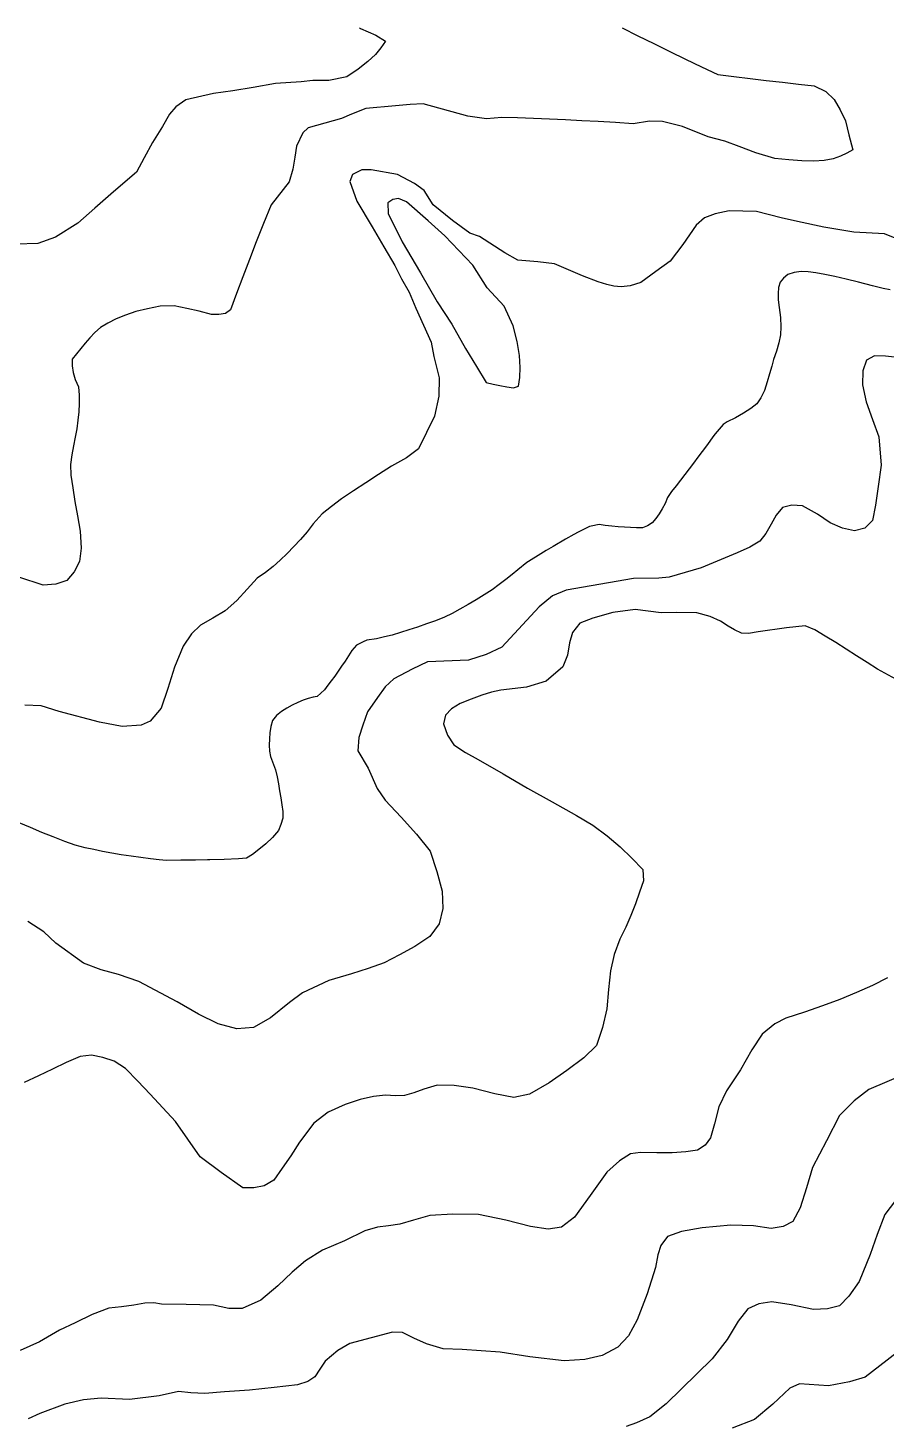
# Model space of a CAD drawing. Extents: x -717077 to -715000, y -984628 to -984000.
# Drawn here: x -715613.9 to -715315.9, y -984486.2 to -984000 of the extents above; entities that cross this region are included whole.
import ezdxf

# ---------------------------------------------------------------- set-up
doc = ezdxf.new("R2010")
doc.units = 0
doc.layers.add('contour_lines', color=1, linetype='CONTINUOUS')

msp = doc.modelspace()

# ---------------------------------------------------------------- linework, layer by layer
at = {"layer": 'contour_lines', "color": 1}
for p, q in [((-715498.801, -984000, 276), (-715498.455, -984000.161, 276)), ((-715498.455, -984000.161, 276), (-715493.025, -984002.546, 276)), ((-715493.025, -984002.546, 276), (-715489.702, -984004.541, 276)), ((-715407.551, -984000, 277), (-715402.052, -984002.727, 277)), ((-715402.052, -984002.727, 277), (-715396.539, -984005.437, 277)), ((-715491.312, -984006.838, 276), (-715493.181, -984009.178, 276)), ((-715489.702, -984004.541, 276), (-715491.312, -984006.838, 276)), ((-715396.539, -984005.437, 277), (-715391.012, -984008.128, 277)), ((-715495.852, -984011.654, 276), (-715499.264, -984014.265, 276)), ((-715493.181, -984009.178, 276), (-715495.852, -984011.654, 276)), ((-715391.012, -984008.128, 277), (-715385.47, -984010.801, 277)), ((-715385.47, -984010.801, 277), (-715379.915, -984013.456, 277)), ((-715503.104, -984016.956, 276), (-715509.378, -984018.205, 276)), ((-715499.264, -984014.265, 276), (-715503.104, -984016.956, 276)), ((-715379.915, -984013.456, 277), (-715374.345, -984016.092, 277)), ((-715374.345, -984016.092, 277), (-715368.685, -984016.807, 277)), ((-715368.685, -984016.807, 277), (-715363.056, -984017.505, 277)), ((-715542.765, -984021.793, 276), (-715549.42, -984022.75, 276)), ((-715535.699, -984020.681, 276), (-715542.765, -984021.793, 276)), ((-715527.93, -984019.307, 276), (-715535.699, -984020.681, 276)), ((-715519.027, -984018.689, 276), (-715527.93, -984019.307, 276)), ((-715514.904, -984018.236, 276), (-715519.027, -984018.689, 276)), ((-715509.378, -984018.205, 276), (-715514.904, -984018.236, 276)), ((-715363.056, -984017.505, 277), (-715357.458, -984018.186, 277)), ((-715357.458, -984018.186, 277), (-715351.885, -984018.849, 277)), ((-715351.885, -984018.849, 277), (-715346.336, -984019.494, 277)), ((-715346.336, -984019.494, 277), (-715340.808, -984020.122, 277)), ((-715340.808, -984020.122, 277), (-715336.793, -984022.076, 277)), ((-715336.793, -984022.076, 277), (-715333.869, -984024.882, 277)), ((-715559.054, -984024.988, 276), (-715562.543, -984027.347, 276)), ((-715549.42, -984022.75, 276), (-715559.054, -984024.988, 276)), ((-715486.205, -984027.005, 277), (-715496.597, -984028.002, 277)), ((-715481.147, -984026.597, 277), (-715486.205, -984027.005, 277)), ((-715476.65, -984026.307, 277), (-715481.147, -984026.597, 277)), ((-715461.142, -984030.6, 277), (-715476.65, -984026.307, 277)), ((-715333.869, -984024.882, 277), (-715331.767, -984028.457, 277)), ((-715564.708, -984029.96, 276), (-715567.229, -984034.221, 276)), ((-715562.543, -984027.347, 276), (-715564.708, -984029.96, 276)), ((-715505.054, -984031.397, 277), (-715516.621, -984034.67, 277)), ((-715501.576, -984029.94, 277), (-715505.054, -984031.397, 277)), ((-715496.597, -984028.002, 277), (-715501.576, -984029.94, 277)), ((-715454.659, -984031.548, 277), (-715461.142, -984030.6, 277)), ((-715449.294, -984031.038, 277), (-715454.659, -984031.548, 277)), ((-715443.841, -984031.233, 277), (-715449.294, -984031.038, 277)), ((-715438.342, -984031.446, 277), (-715443.841, -984031.233, 277)), ((-715432.795, -984031.676, 277), (-715438.342, -984031.446, 277)), ((-715427.199, -984031.923, 277), (-715432.795, -984031.676, 277)), ((-715421.553, -984032.189, 277), (-715427.199, -984031.923, 277)), ((-715331.767, -984028.457, 277), (-715329.916, -984032.282, 277)), ((-715567.229, -984034.221, 276), (-715570.685, -984039.814, 276)), ((-715518.387, -984036.368, 277), (-715520.668, -984041.029, 277)), ((-715516.621, -984034.67, 277), (-715518.387, -984036.368, 277)), ((-715415.857, -984032.473, 277), (-715421.553, -984032.189, 277)), ((-715409.851, -984032.864, 277), (-715415.857, -984032.473, 277)), ((-715403.74, -984033.289, 277), (-715409.851, -984032.864, 277)), ((-715397.98, -984032.392, 277), (-715403.74, -984033.289, 277)), ((-715393.52, -984032.43, 277), (-715397.98, -984032.392, 277)), ((-715386.579, -984034.222, 277), (-715393.52, -984032.43, 277)), ((-715377.674, -984037.815, 277), (-715386.579, -984034.222, 277)), ((-715329.916, -984032.282, 277), (-715328.762, -984037.127, 277)), ((-715570.685, -984039.814, 276), (-715573.578, -984045.032, 276)), ((-715520.668, -984041.029, 277), (-715521.199, -984044.871, 277)), ((-715371.837, -984039.318, 277), (-715377.674, -984037.815, 277)), ((-715366.903, -984041.192, 277), (-715371.837, -984039.318, 277)), ((-715361.065, -984043.329, 277), (-715366.903, -984041.192, 277)), ((-715328.762, -984037.127, 277), (-715327.377, -984042.268, 277)), ((-715573.578, -984045.032, 276), (-715576.162, -984050.063, 276)), ((-715521.199, -984044.871, 277), (-715521.877, -984048.985, 277)), ((-715354.446, -984045.357, 277), (-715361.065, -984043.329, 277)), ((-715349.635, -984045.836, 277), (-715354.446, -984045.357, 277)), ((-715345.071, -984046.168, 277), (-715349.635, -984045.836, 277)), ((-715340.978, -984046.221, 277), (-715345.071, -984046.168, 277)), ((-715337.329, -984046.01, 277), (-715340.978, -984046.221, 277)), ((-715334.264, -984045.445, 277), (-715337.329, -984046.01, 277)), ((-715331.721, -984044.55, 277), (-715334.264, -984045.445, 277)), ((-715329.477, -984043.457, 277), (-715331.721, -984044.55, 277)), ((-715327.377, -984042.268, 277), (-715329.477, -984043.457, 277)), ((-715576.162, -984050.063, 276), (-715580.158, -984053.475, 276)), ((-715521.877, -984048.985, 277), (-715523.201, -984053.388, 277)), ((-715501.198, -984050.862, 278), (-715502.089, -984053.303, 278)), ((-715497.927, -984049.264, 278), (-715501.198, -984050.862, 278)), ((-715494.684, -984049.281, 278), (-715497.927, -984049.264, 278)), ((-715485.557, -984050.833, 278), (-715494.684, -984049.281, 278)), ((-715479.647, -984053.958, 278), (-715485.557, -984050.833, 278)), ((-715580.158, -984053.475, 276), (-715585.127, -984057.733, 276)), ((-715523.201, -984053.388, 277), (-715529.457, -984061.37, 277)), ((-715502.089, -984053.303, 278), (-715499.692, -984060.087, 278)), ((-715476.321, -984056.476, 278), (-715479.647, -984053.958, 278)), ((-715585.127, -984057.733, 276), (-715590.679, -984062.568, 276)), ((-715499.692, -984060.087, 278), (-715494.392, -984069.068, 278)), ((-715487.204, -984059.526, 279), (-715488.871, -984060.767, 279)), ((-715488.871, -984060.767, 279), (-715488.842, -984064.406, 279)), ((-715485.247, -984059.249, 279), (-715487.204, -984059.526, 279)), ((-715482.398, -984060.349, 279), (-715485.247, -984059.249, 279)), ((-715474.884, -984066.985, 279), (-715482.398, -984060.349, 279)), ((-715473.133, -984061.372, 278), (-715476.321, -984056.476, 278)), ((-715590.679, -984062.568, 276), (-715596.564, -984067.804, 276)), ((-715529.457, -984061.37, 277), (-715532.081, -984067.883, 277)), ((-715488.842, -984064.406, 279), (-715483.919, -984074.2, 279)), ((-715466.465, -984066.83, 278), (-715473.133, -984061.372, 278)), ((-715378.886, -984065.933, 278), (-715381.817, -984068.485, 278)), ((-715375.214, -984064.476, 278), (-715378.886, -984065.933, 278)), ((-715370.364, -984063.496, 278), (-715375.214, -984064.476, 278)), ((-715360.861, -984063.746, 278), (-715370.364, -984063.496, 278)), ((-715352.33, -984065.917, 278), (-715360.861, -984063.746, 278)), ((-715346.684, -984067.166, 278), (-715352.33, -984065.917, 278)), ((-715596.564, -984067.804, 276), (-715604.313, -984072.687, 276)), ((-715532.081, -984067.883, 277), (-715534.592, -984074.217, 277)), ((-715494.392, -984069.068, 278), (-715490.249, -984075.968, 278)), ((-715469.129, -984072.21, 279), (-715474.884, -984066.985, 279)), ((-715460.454, -984071.253, 278), (-715466.465, -984066.83, 278)), ((-715381.817, -984068.485, 278), (-715386.487, -984075.156, 278)), ((-715337.446, -984069.16, 278), (-715346.684, -984067.166, 278)), ((-715327.04, -984070.917, 278), (-715337.446, -984069.16, 278)), ((-715610.517, -984074.892, 276), (-715617.975, -984075.083, 276)), ((-715604.313, -984072.687, 276), (-715610.517, -984074.892, 276)), ((-715534.592, -984074.217, 277), (-715536.99, -984080.378, 277)), ((-715483.919, -984074.2, 279), (-715477.595, -984084.979, 279)), ((-715459.418, -984082.375, 279), (-715469.129, -984072.21, 279)), ((-715457.034, -984072.348, 278), (-715460.454, -984071.253, 278)), ((-715448.316, -984078.022, 278), (-715457.034, -984072.348, 278)), ((-715386.487, -984075.156, 278), (-715390.862, -984080.997, 278)), ((-715316.378, -984071.52, 278), (-715327.04, -984070.917, 278)), ((-715310.982, -984073.72, 278), (-715316.378, -984071.52, 278)), ((-715536.99, -984080.378, 277), (-715539.28, -984086.372, 277)), ((-715490.249, -984075.968, 278), (-715486.477, -984082.431, 278)), ((-715443.724, -984080.599, 278), (-715448.316, -984078.022, 278)), ((-715436.791, -984081.216, 278), (-715443.724, -984080.599, 278)), ((-715486.477, -984082.431, 278), (-715484.17, -984087.06, 278)), ((-715477.595, -984084.979, 279), (-715471.799, -984095.062, 279)), ((-715454.444, -984090.2, 279), (-715459.418, -984082.375, 279)), ((-715431.045, -984081.937, 278), (-715436.791, -984081.216, 278)), ((-715421.293, -984086.021, 278), (-715431.045, -984081.937, 278)), ((-715395.837, -984084.538, 278), (-715400.994, -984088.349, 278)), ((-715390.862, -984080.997, 278), (-715395.837, -984084.538, 278)), ((-715347.784, -984084.872, 279), (-715349.949, -984085.656, 279)), ((-715345.297, -984084.534, 279), (-715347.784, -984084.872, 279)), ((-715342.884, -984084.685, 279), (-715345.297, -984084.534, 279)), ((-715340.267, -984084.998, 279), (-715342.884, -984084.685, 279)), ((-715337.164, -984085.571, 279), (-715340.267, -984084.998, 279)), ((-715539.28, -984086.372, 277), (-715541.465, -984092.202, 277)), ((-715484.17, -984087.06, 278), (-715481.528, -984091.699, 278)), ((-715448.459, -984096.61, 279), (-715454.444, -984090.2, 279)), ((-715415.847, -984088.122, 278), (-715421.293, -984086.021, 278)), ((-715412.859, -984089.056, 278), (-715415.847, -984088.122, 278)), ((-715410.37, -984089.664, 278), (-715412.859, -984089.056, 278)), ((-715407.903, -984089.835, 278), (-715410.37, -984089.664, 278)), ((-715404.756, -984089.485, 278), (-715407.903, -984089.835, 278)), ((-715400.994, -984088.349, 278), (-715404.756, -984089.485, 278)), ((-715353.25, -984090.101, 279), (-715353.38, -984092.183, 279)), ((-715352.693, -984088.241, 279), (-715353.25, -984090.101, 279)), ((-715351.488, -984086.859, 279), (-715352.693, -984088.241, 279)), ((-715349.949, -984085.656, 279), (-715351.488, -984086.859, 279)), ((-715333.681, -984086.303, 279), (-715337.164, -984085.571, 279)), ((-715329.775, -984087.199, 279), (-715333.681, -984086.303, 279)), ((-715325.454, -984088.25, 279), (-715329.775, -984087.199, 279)), ((-715320.611, -984089.484, 279), (-715325.454, -984088.25, 279)), ((-715316.917, -984090.425, 279), (-715320.611, -984089.484, 279)), ((-715541.465, -984092.202, 277), (-715543.546, -984097.874, 277)), ((-715481.528, -984091.699, 278), (-715479.194, -984097.348, 278)), ((-715471.799, -984095.062, 279), (-715466.708, -984102.82, 279)), ((-715353.38, -984092.183, 279), (-715353.324, -984094.412, 279)), ((-715353.324, -984094.412, 279), (-715352.957, -984097.115, 279)), ((-715314.48, -984090.932, 279), (-715316.917, -984090.425, 279)), ((-715580.056, -984099.667, 277), (-715583.315, -984100.983, 277)), ((-715576.434, -984098.485, 277), (-715580.056, -984099.667, 277)), ((-715572.371, -984097.494, 277), (-715576.434, -984098.485, 277)), ((-715568.021, -984096.637, 277), (-715572.371, -984097.494, 277)), ((-715563.122, -984096.503, 277), (-715568.021, -984096.637, 277)), ((-715558.745, -984097.374, 277), (-715563.122, -984096.503, 277)), ((-715554.417, -984098.346, 277), (-715558.745, -984097.374, 277)), ((-715550.173, -984099.498, 277), (-715554.417, -984098.346, 277)), ((-715547.576, -984099.531, 277), (-715550.173, -984099.498, 277)), ((-715545.286, -984099.099, 277), (-715547.576, -984099.531, 277)), ((-715543.546, -984097.874, 277), (-715545.286, -984099.099, 277)), ((-715479.194, -984097.348, 278), (-715473.871, -984109.138, 278)), ((-715445.37, -984103.387, 279), (-715448.459, -984096.61, 279)), ((-715352.957, -984097.115, 279), (-715352.584, -984100.573, 279)), ((-715588.687, -984104.015, 277), (-715590.624, -984105.762, 277)), ((-715586.167, -984102.443, 277), (-715588.687, -984104.015, 277)), ((-715583.315, -984100.983, 277), (-715586.167, -984102.443, 277)), ((-715466.708, -984102.82, 279), (-715461.944, -984111.32, 279)), ((-715443.958, -984108.83, 279), (-715445.37, -984103.387, 279)), ((-715352.584, -984100.573, 279), (-715352.39, -984103.755, 279)), ((-715352.39, -984103.755, 279), (-715352.562, -984106.565, 279)), ((-715594.021, -984109.389, 277), (-715595.554, -984111.249, 277)), ((-715592.445, -984107.541, 277), (-715594.021, -984109.389, 277)), ((-715590.624, -984105.762, 277), (-715592.445, -984107.541, 277)), ((-715473.871, -984109.138, 278), (-715472.991, -984114.063, 278)), ((-715443.155, -984113.777, 279), (-715443.958, -984108.83, 279)), ((-715353.131, -984109.325, 279), (-715353.971, -984112.188, 279)), ((-715352.562, -984106.565, 279), (-715353.131, -984109.325, 279)), ((-715597.045, -984113.121, 277), (-715598.493, -984115.005, 277)), ((-715595.554, -984111.249, 277), (-715597.045, -984113.121, 277)), ((-715472.991, -984114.063, 278), (-715471.104, -984121.501, 278)), ((-715461.944, -984111.32, 279), (-715458.147, -984117.57, 279)), ((-715442.899, -984117.926, 279), (-715443.155, -984113.777, 279)), ((-715353.971, -984112.188, 279), (-715354.989, -984115.148, 279)), ((-715319.898, -984113.845, 280), (-715322.636, -984115.378, 280)), ((-715316.024, -984113.933, 280), (-715319.898, -984113.845, 280)), ((-715311.904, -984114.47, 280), (-715316.024, -984113.933, 280)), ((-715598.493, -984115.005, 277), (-715598.516, -984117.267, 277)), ((-715598.516, -984117.267, 277), (-715598.173, -984119.628, 277)), ((-715458.147, -984117.57, 279), (-715454.769, -984123.072, 279)), ((-715443.091, -984121.339, 279), (-715442.899, -984117.926, 279)), ((-715355.58, -984117.483, 279), (-715356.309, -984120.086, 279)), ((-715354.989, -984115.148, 279), (-715355.58, -984117.483, 279)), ((-715323.895, -984119.057, 280), (-715324.055, -984123.915, 280)), ((-715322.636, -984115.378, 280), (-715323.895, -984119.057, 280)), ((-715598.173, -984119.628, 277), (-715597.457, -984122.092, 277)), ((-715597.457, -984122.092, 277), (-715596.377, -984124.657, 277)), ((-715471.104, -984121.501, 278), (-715471.253, -984127.828, 278)), ((-715454.769, -984123.072, 279), (-715452.353, -984123.636, 279)), ((-715452.353, -984123.636, 279), (-715449.97, -984124.14, 279)), ((-715449.97, -984124.14, 279), (-715447.618, -984124.585, 279)), ((-715445.298, -984124.971, 279), (-715443.533, -984124.331, 279)), ((-715443.533, -984124.331, 279), (-715443.091, -984121.339, 279)), ((-715357.16, -984122.888, 279), (-715358.115, -984125.825, 279)), ((-715356.309, -984120.086, 279), (-715357.16, -984122.888, 279)), ((-715324.055, -984123.915, 280), (-715322.82, -984129.832, 280)), ((-715596.377, -984124.657, 277), (-715596.149, -984127.541, 277)), ((-715596.149, -984127.541, 277), (-715596.073, -984130.43, 277)), ((-715471.253, -984127.828, 278), (-715472.702, -984134.771, 278)), ((-715447.618, -984124.585, 279), (-715445.298, -984124.971, 279)), ((-715359.334, -984128.388, 279), (-715360.759, -984130.498, 279)), ((-715358.115, -984125.825, 279), (-715359.334, -984128.388, 279)), ((-715596.25, -984133.326, 277), (-715596.531, -984136.225, 277)), ((-715596.073, -984130.43, 277), (-715596.25, -984133.326, 277)), ((-715365.406, -984133.765, 279), (-715368.137, -984135.344, 279)), ((-715362.828, -984132.153, 279), (-715365.406, -984133.765, 279)), ((-715360.759, -984130.498, 279), (-715362.828, -984132.153, 279)), ((-715322.82, -984129.832, 280), (-715320.613, -984135.958, 280)), ((-715596.531, -984136.225, 277), (-715596.963, -984139.141, 277)), ((-715472.702, -984134.771, 278), (-715478.259, -984146.091, 278)), ((-715372.434, -984137.741, 279), (-715375.275, -984140.961, 279)), ((-715371.014, -984136.775, 279), (-715372.434, -984137.741, 279)), ((-715368.137, -984135.344, 279), (-715371.014, -984136.775, 279)), ((-715320.613, -984135.958, 280), (-715318.336, -984141.997, 280)), ((-715597.477, -984142.093, 277), (-715598.065, -984145.109, 277)), ((-715596.963, -984139.141, 277), (-715597.477, -984142.093, 277)), ((-715375.688, -984141.53, 279), (-715378.255, -984145.071, 279)), ((-715375.275, -984140.961, 279), (-715375.688, -984141.53, 279)), ((-715318.336, -984141.997, 280), (-715317.518, -984151.867, 280)), ((-715598.705, -984148.22, 277), (-715599.15, -984151.589, 277)), ((-715598.065, -984145.109, 277), (-715598.705, -984148.22, 277)), ((-715478.259, -984146.091, 278), (-715482.432, -984149.235, 278)), ((-715379.745, -984147.074, 279), (-715381.242, -984149.072, 279)), ((-715378.255, -984145.071, 279), (-715379.745, -984147.074, 279)), ((-715599.15, -984151.589, 277), (-715599.003, -984155.234, 277)), ((-715487.69, -984152.2, 278), (-715492.164, -984155.058, 278)), ((-715482.432, -984149.235, 278), (-715487.69, -984152.2, 278)), ((-715384.253, -984153.049, 279), (-715385.767, -984155.027, 279)), ((-715382.745, -984151.064, 279), (-715384.253, -984153.049, 279)), ((-715381.242, -984149.072, 279), (-715382.745, -984151.064, 279)), ((-715317.518, -984151.867, 280), (-715318.572, -984159.258, 280)), ((-715599.003, -984155.234, 277), (-715598.336, -984159.653, 277)), ((-715496.544, -984157.904, 278), (-715500.815, -984160.732, 278)), ((-715492.164, -984155.058, 278), (-715496.544, -984157.904, 278)), ((-715387.286, -984156.998, 279), (-715388.809, -984158.961, 279)), ((-715385.767, -984155.027, 279), (-715387.286, -984156.998, 279)), ((-715598.336, -984159.653, 277), (-715597.566, -984164.372, 277)), ((-715500.815, -984160.732, 278), (-715504.963, -984163.533, 278)), ((-715391.808, -984163.043, 279), (-715392.6, -984165.087, 279)), ((-715390.337, -984160.916, 279), (-715391.808, -984163.043, 279)), ((-715388.809, -984158.961, 279), (-715390.337, -984160.916, 279)), ((-715318.572, -984159.258, 280), (-715319.594, -984165.755, 280)), ((-715597.566, -984164.372, 277), (-715596.694, -984169.399, 277)), ((-715508.517, -984166.161, 278), (-715511.673, -984168.688, 278)), ((-715504.963, -984163.533, 278), (-715508.517, -984166.161, 278)), ((-715393.578, -984166.937, 279), (-715394.636, -984168.698, 279)), ((-715392.6, -984165.087, 279), (-715393.578, -984166.937, 279)), ((-715351.878, -984166.499, 280), (-715353.991, -984169.197, 280)), ((-715348.651, -984165.758, 280), (-715351.878, -984166.499, 280)), ((-715344.868, -984165.925, 280), (-715348.651, -984165.758, 280)), ((-715339.699, -984168.825, 280), (-715344.868, -984165.925, 280)), ((-715319.594, -984165.755, 280), (-715320.624, -984171.064, 280)), ((-715596.694, -984169.399, 277), (-715595.72, -984174.742, 277)), ((-715514.809, -984172.163, 278), (-715516.968, -984174.973, 278)), ((-715511.673, -984168.688, 278), (-715514.809, -984172.163, 278)), ((-715415.544, -984172.372, 279), (-715418.294, -984173.014, 279)), ((-715413.41, -984172.781, 279), (-715415.544, -984172.372, 279)), ((-715411.137, -984173.022, 279), (-715413.41, -984172.781, 279)), ((-715398.671, -984172.878, 279), (-715400.458, -984173.541, 279)), ((-715397.048, -984171.879, 279), (-715398.671, -984172.878, 279)), ((-715395.787, -984170.353, 279), (-715397.048, -984171.879, 279)), ((-715394.636, -984168.698, 279), (-715395.787, -984170.353, 279)), ((-715355.763, -984172.354, 280), (-715357.575, -984175.486, 280)), ((-715353.991, -984169.197, 280), (-715355.763, -984172.354, 280)), ((-715335.23, -984171.877, 280), (-715339.699, -984168.825, 280)), ((-715330.966, -984173.649, 280), (-715335.23, -984171.877, 280)), ((-715320.624, -984171.064, 280), (-715323.266, -984173.659, 280)), ((-715595.72, -984174.742, 277), (-715595.394, -984180.612, 277)), ((-715519.208, -984177.581, 278), (-715521.511, -984180.06, 278)), ((-715516.968, -984174.973, 278), (-715519.208, -984177.581, 278)), ((-715427.17, -984177.56, 279), (-715431.498, -984180.059, 279)), ((-715424.27, -984175.899, 279), (-715427.17, -984177.56, 279)), ((-715422.818, -984175.106, 279), (-715424.27, -984175.899, 279)), ((-715418.842, -984173.142, 279), (-715422.818, -984175.106, 279)), ((-715418.294, -984173.014, 279), (-715418.842, -984173.142, 279)), ((-715408.911, -984173.22, 279), (-715411.137, -984173.022, 279)), ((-715406.731, -984173.372, 279), (-715408.911, -984173.22, 279)), ((-715404.596, -984173.477, 279), (-715406.731, -984173.372, 279)), ((-715402.505, -984173.534, 279), (-715404.596, -984173.477, 279)), ((-715400.458, -984173.541, 279), (-715402.505, -984173.534, 279)), ((-715357.575, -984175.486, 280), (-715359.759, -984178.214, 280)), ((-715326.812, -984174.608, 280), (-715330.966, -984173.649, 280)), ((-715323.266, -984173.659, 280), (-715326.812, -984174.608, 280)), ((-715595.394, -984180.612, 277), (-715595.956, -984185.246, 277)), ((-715523.873, -984182.446, 278), (-715526.296, -984184.75, 278)), ((-715521.511, -984180.06, 278), (-715523.873, -984182.446, 278)), ((-715435.786, -984182.624, 279), (-715440.026, -984185.269, 279)), ((-715433.882, -984181.436, 279), (-715435.786, -984182.624, 279)), ((-715431.498, -984180.059, 279), (-715433.882, -984181.436, 279)), ((-715367.538, -984182.262, 280), (-715380.064, -984187.505, 280)), ((-715363.209, -984180.333, 280), (-715367.538, -984182.262, 280)), ((-715359.759, -984178.214, 280), (-715363.209, -984180.333, 280)), ((-715595.956, -984185.246, 277), (-715597.882, -984188.851, 277)), ((-715528.792, -984186.97, 278), (-715531.42, -984189.068, 278)), ((-715526.296, -984184.75, 278), (-715528.792, -984186.97, 278)), ((-715440.592, -984185.622, 279), (-715443.733, -984188.204, 279)), ((-715440.026, -984185.269, 279), (-715440.592, -984185.622, 279)), ((-715380.064, -984187.505, 280), (-715391.256, -984190.75, 280)), ((-715608.611, -984193.509, 277), (-715617.075, -984190.689, 277)), ((-715600.443, -984191.878, 277), (-715604.238, -984193.109, 277)), ((-715597.882, -984188.851, 277), (-715600.443, -984191.878, 277)), ((-715534.351, -984191.037, 278), (-715537.805, -984194.896, 278)), ((-715531.42, -984189.068, 278), (-715534.351, -984191.037, 278)), ((-715447.973, -984191.528, 279), (-715450.291, -984193.296, 279)), ((-715445.783, -984189.826, 279), (-715447.973, -984191.528, 279)), ((-715443.733, -984188.204, 279), (-715445.783, -984189.826, 279)), ((-715403.628, -984191.191, 280), (-715426.948, -984195.179, 280)), ((-715394.846, -984190.999, 280), (-715403.628, -984191.191, 280)), ((-715391.256, -984190.75, 280), (-715394.846, -984190.999, 280)), ((-715604.238, -984193.109, 277), (-715608.611, -984193.509, 277)), ((-715537.805, -984194.896, 278), (-715541.407, -984198.753, 278)), ((-715455.475, -984196.845, 279), (-715458.255, -984198.545, 279)), ((-715452.72, -984195.119, 279), (-715455.475, -984196.845, 279)), ((-715450.291, -984193.296, 279), (-715452.72, -984195.119, 279)), ((-715431.695, -984197.191, 280), (-715436.351, -984200.989, 280)), ((-715426.948, -984195.179, 280), (-715431.695, -984197.191, 280)), ((-715541.407, -984198.753, 278), (-715545.393, -984202.35, 278)), ((-715463.863, -984201.85, 279), (-715466.612, -984203.315, 279)), ((-715461.053, -984200.215, 279), (-715463.863, -984201.85, 279)), ((-715458.255, -984198.545, 279), (-715461.053, -984200.215, 279)), ((-715436.351, -984200.989, 280), (-715449.344, -984214.961, 280)), ((-715402.964, -984201.928, 281), (-715410.793, -984202.976, 281)), ((-715394.019, -984203.144, 281), (-715402.964, -984201.928, 281)), ((-715549.661, -984204.914, 278), (-715553.976, -984207.338, 278)), ((-715545.393, -984202.35, 278), (-715549.661, -984204.914, 278)), ((-715475.496, -984206.966, 279), (-715478.591, -984208.037, 279)), ((-715472.381, -984205.833, 279), (-715475.496, -984206.966, 279)), ((-715469.286, -984204.652, 279), (-715472.381, -984205.833, 279)), ((-715466.612, -984203.315, 279), (-715469.286, -984204.652, 279)), ((-715422.223, -984206.715, 281), (-715424.754, -984209.93, 281)), ((-715417.737, -984204.895, 281), (-715422.223, -984206.715, 281)), ((-715410.793, -984202.976, 281), (-715417.737, -984204.895, 281)), ((-715388.568, -984202.992, 281), (-715394.019, -984203.144, 281)), ((-715381.635, -984203.133, 281), (-715388.568, -984202.992, 281)), ((-715376.976, -984204.36, 281), (-715381.635, -984203.133, 281)), ((-715373.399, -984206.015, 281), (-715376.976, -984204.36, 281)), ((-715370.715, -984207.764, 281), (-715373.399, -984206.015, 281)), ((-715557.045, -984210.355, 278), (-715560.006, -984214.684, 278)), ((-715553.976, -984207.338, 278), (-715557.045, -984210.355, 278)), ((-715490.089, -984211.46, 279), (-715492.861, -984212.084, 279)), ((-715487.395, -984210.797, 279), (-715490.089, -984211.46, 279)), ((-715484.565, -984209.955, 279), (-715487.395, -984210.797, 279)), ((-715481.639, -984209.044, 279), (-715484.565, -984209.955, 279)), ((-715478.591, -984208.037, 279), (-715481.639, -984209.044, 279)), ((-715424.754, -984209.93, 281), (-715425.852, -984213.497, 281)), ((-715368.452, -984209.048, 281), (-715370.715, -984207.764, 281)), ((-715366.062, -984210.096, 281), (-715368.452, -984209.048, 281)), ((-715363.678, -984210.225, 281), (-715366.062, -984210.096, 281)), ((-715360.323, -984209.685, 281), (-715363.678, -984210.225, 281)), ((-715356.996, -984209.183, 281), (-715360.323, -984209.685, 281)), ((-715353.695, -984208.72, 281), (-715356.996, -984209.183, 281)), ((-715350.419, -984208.294, 281), (-715353.695, -984208.72, 281)), ((-715347.181, -984207.926, 281), (-715350.419, -984208.294, 281)), ((-715343.971, -984207.602, 281), (-715347.181, -984207.926, 281)), ((-715340.611, -984208.984, 281), (-715343.971, -984207.602, 281)), ((-715336.985, -984211.192, 281), (-715340.611, -984208.984, 281)), ((-715333.355, -984213.429, 281), (-715336.985, -984211.192, 281)), ((-715560.006, -984214.684, 278), (-715562.954, -984221.937, 278)), ((-715501.423, -984216.163, 279), (-715502.601, -984218.021, 279)), ((-715499.748, -984214.267, 279), (-715501.423, -984216.163, 279)), ((-715497.528, -984213.192, 279), (-715499.748, -984214.267, 279)), ((-715496.226, -984212.561, 279), (-715497.528, -984213.192, 279)), ((-715492.861, -984212.084, 279), (-715496.226, -984212.561, 279)), ((-715449.344, -984214.961, 280), (-715454.742, -984217.608, 280)), ((-715425.852, -984213.497, 281), (-715426.565, -984217.782, 281)), ((-715329.72, -984215.695, 281), (-715333.355, -984213.429, 281)), ((-715326.082, -984217.989, 281), (-715329.72, -984215.695, 281)), ((-715503.786, -984219.851, 279), (-715504.974, -984221.64, 279)), ((-715502.601, -984218.021, 279), (-715503.786, -984219.851, 279)), ((-715475.14, -984220.153, 280), (-715480.458, -984222.675, 280)), ((-715460.906, -984219.582, 280), (-715475.14, -984220.153, 280)), ((-715454.742, -984217.608, 280), (-715460.906, -984219.582, 280)), ((-715426.565, -984217.782, 281), (-715428.124, -984221.793, 281)), ((-715322.441, -984220.312, 281), (-715326.082, -984217.989, 281)), ((-715318.796, -984222.664, 281), (-715322.441, -984220.312, 281)), ((-715562.954, -984221.937, 278), (-715565.264, -984229.363, 278)), ((-715507.356, -984225.061, 279), (-715508.549, -984226.687, 279)), ((-715506.165, -984223.378, 279), (-715507.356, -984225.061, 279)), ((-715504.974, -984221.64, 279), (-715506.165, -984223.378, 279)), ((-715486.866, -984225.985, 280), (-715489.861, -984228.732, 280)), ((-715480.458, -984222.675, 280), (-715486.866, -984225.985, 280)), ((-715428.124, -984221.793, 281), (-715433.894, -984226.829, 281)), ((-715312.518, -984226.074, 281), (-715318.796, -984222.664, 281)), ((-715565.264, -984229.363, 278), (-715567.645, -984236.216, 278)), ((-715512.168, -984230.987, 279), (-715513.412, -984232.089, 279)), ((-715510.936, -984229.784, 279), (-715512.168, -984230.987, 279)), ((-715509.742, -984228.26, 279), (-715510.936, -984229.784, 279)), ((-715508.549, -984226.687, 279), (-715509.742, -984228.26, 279)), ((-715489.861, -984228.732, 280), (-715492.521, -984232.514, 280)), ((-715452.874, -984230.643, 281), (-715456.211, -984231.654, 281)), ((-715449.64, -984229.994, 281), (-715452.874, -984230.643, 281)), ((-715440.749, -984228.956, 281), (-715449.64, -984229.994, 281)), ((-715433.894, -984226.829, 281), (-715440.749, -984228.956, 281)), ((-715609.267, -984235.417, 278), (-715614.952, -984235.182, 278)), ((-715603.11, -984237.307, 278), (-715609.267, -984235.417, 278)), ((-715523.973, -984236.18, 279), (-715525.812, -984237.406, 279)), ((-715522.093, -984235.148, 279), (-715523.973, -984236.18, 279)), ((-715520.209, -984234.226, 279), (-715522.093, -984235.148, 279)), ((-715518.339, -984233.47, 279), (-715520.209, -984234.226, 279)), ((-715516.527, -984232.856, 279), (-715518.339, -984233.47, 279)), ((-715514.851, -984232.403, 279), (-715516.527, -984232.856, 279)), ((-715513.412, -984232.089, 279), (-715514.851, -984232.403, 279)), ((-715492.521, -984232.514, 280), (-715495.985, -984237.418, 280)), ((-715463.799, -984234.593, 281), (-715466.743, -984236.39, 281)), ((-715460.016, -984233.066, 281), (-715463.799, -984234.593, 281)), ((-715456.211, -984231.654, 281), (-715460.016, -984233.066, 281)), ((-715589.069, -984241.107, 278), (-715603.11, -984237.307, 278)), ((-715571.418, -984240.756, 278), (-715574.594, -984242.053, 278)), ((-715567.645, -984236.216, 278), (-715571.418, -984240.756, 278)), ((-715528.912, -984240.514, 279), (-715529.581, -984242.536, 279)), ((-715527.599, -984238.773, 279), (-715528.912, -984240.514, 279)), ((-715525.812, -984237.406, 279), (-715527.599, -984238.773, 279)), ((-715495.985, -984237.418, 280), (-715497.636, -984242.068, 280)), ((-715468.899, -984238.65, 281), (-715469.557, -984241.622, 281)), ((-715466.743, -984236.39, 281), (-715468.899, -984238.65, 281)), ((-715581.227, -984242.563, 278), (-715589.069, -984241.107, 278)), ((-715574.594, -984242.053, 278), (-715581.227, -984242.563, 278)), ((-715529.857, -984244.715, 279), (-715530.019, -984246.895, 279)), ((-715529.581, -984242.536, 279), (-715529.857, -984244.715, 279)), ((-715497.636, -984242.068, 280), (-715499.032, -984246.377, 280)), ((-715469.557, -984241.622, 281), (-715468.194, -984245.531, 281)), ((-715468.194, -984245.531, 281), (-715465.954, -984248.919, 281)), ((-715530.019, -984246.895, 279), (-715530.072, -984249.054, 279)), ((-715530.072, -984249.054, 279), (-715530.007, -984251.168, 279)), ((-715499.032, -984246.377, 280), (-715499.357, -984251.012, 280)), ((-715465.954, -984248.919, 281), (-715461.95, -984251.534, 281)), ((-715530.007, -984251.168, 279), (-715529.704, -984253.012, 279)), ((-715529.704, -984253.012, 279), (-715527.874, -984257.663, 279)), ((-715499.357, -984251.012, 280), (-715495.731, -984257.084, 280)), ((-715461.95, -984251.534, 281), (-715457.498, -984254.033, 281)), ((-715457.498, -984254.033, 281), (-715448.906, -984259.023, 281)), ((-715527.874, -984257.663, 279), (-715527.394, -984260.079, 279)), ((-715527.394, -984260.079, 279), (-715526.937, -984262.494, 279)), ((-715495.731, -984257.084, 280), (-715492.671, -984264.064, 280)), ((-715448.906, -984259.023, 281), (-715440.362, -984263.924, 281)), ((-715526.937, -984262.494, 279), (-715526.503, -984264.904, 279)), ((-715526.503, -984264.904, 279), (-715526.092, -984267.31, 279)), ((-715492.671, -984264.064, 280), (-715489.817, -984268.201, 280)), ((-715440.362, -984263.924, 281), (-715431.865, -984268.736, 281)), ((-715526.092, -984267.31, 279), (-715525.703, -984269.71, 279)), ((-715525.703, -984269.71, 279), (-715525.335, -984272.102, 279)), ((-715489.817, -984268.201, 280), (-715484.29, -984274.08, 280)), ((-715431.865, -984268.736, 281), (-715423.413, -984273.462, 281)), ((-715525.408, -984274.39, 279), (-715526.039, -984276.649, 279)), ((-715525.335, -984272.102, 279), (-715525.408, -984274.39, 279)), ((-715484.29, -984274.08, 280), (-715478.94, -984279.943, 280)), ((-715423.413, -984273.462, 281), (-715417.703, -984276.859, 281)), ((-715613.016, -984277.667, 279), (-715616.929, -984275.992, 279)), ((-715609.078, -984279.315, 279), (-715613.016, -984277.667, 279)), ((-715605.119, -984280.932, 279), (-715609.078, -984279.315, 279)), ((-715526.858, -984278.726, 279), (-715528.918, -984281.061, 279)), ((-715526.039, -984276.649, 279), (-715526.858, -984278.726, 279)), ((-715417.703, -984276.859, 281), (-715412.737, -984280.537, 281)), ((-715601.147, -984282.517, 279), (-715605.119, -984280.932, 279)), ((-715597.486, -984283.72, 279), (-715601.147, -984282.517, 279)), ((-715594.036, -984284.705, 279), (-715597.486, -984283.72, 279)), ((-715591.075, -984285.323, 279), (-715594.036, -984284.705, 279)), ((-715531.329, -984283.293, 279), (-715533.659, -984285.31, 279)), ((-715528.918, -984281.061, 279), (-715531.329, -984283.293, 279)), ((-715478.94, -984279.943, 280), (-715474.191, -984285.836, 280)), ((-715412.737, -984280.537, 281), (-715408.218, -984284.333, 281)), ((-715408.218, -984284.333, 281), (-715404.169, -984288.231, 281)), ((-715588.02, -984285.919, 279), (-715591.075, -984285.323, 279)), ((-715584.827, -984286.508, 279), (-715588.02, -984285.919, 279)), ((-715581.474, -984287.075, 279), (-715584.827, -984286.508, 279)), ((-715578.084, -984287.607, 279), (-715581.474, -984287.075, 279)), ((-715574.693, -984288.105, 279), (-715578.084, -984287.607, 279)), ((-715571.373, -984288.555, 279), (-715574.693, -984288.105, 279)), ((-715568.285, -984288.919, 279), (-715571.373, -984288.555, 279)), ((-715565.757, -984289.119, 279), (-715568.285, -984288.919, 279)), ((-715560.761, -984289.034, 279), (-715565.757, -984289.119, 279)), ((-715555.764, -984288.948, 279), (-715560.761, -984289.034, 279)), ((-715551.549, -984288.876, 279), (-715555.764, -984288.948, 279)), ((-715550.768, -984288.853, 279), (-715551.549, -984288.876, 279)), ((-715545.772, -984288.71, 279), (-715550.768, -984288.853, 279)), ((-715540.777, -984288.566, 279), (-715545.772, -984288.71, 279)), ((-715537.948, -984288.292, 279), (-715540.777, -984288.566, 279)), ((-715535.876, -984287.016, 279), (-715537.948, -984288.292, 279)), ((-715533.659, -984285.31, 279), (-715535.876, -984287.016, 279)), ((-715474.191, -984285.836, 280), (-715471.871, -984292.906, 280)), ((-715404.169, -984288.231, 281), (-715400.401, -984292.182, 281)), ((-715471.871, -984292.906, 280), (-715470.065, -984299.748, 280)), ((-715400.401, -984292.182, 281), (-715400.17, -984296.159, 281)), ((-715400.17, -984296.159, 281), (-715401.457, -984300.143, 281)), ((-715470.065, -984299.748, 280), (-715469.838, -984305.816, 280)), ((-715402.899, -984304.157, 281), (-715404.487, -984308.203, 281)), ((-715401.457, -984300.143, 281), (-715402.899, -984304.157, 281)), ((-715469.838, -984305.816, 280), (-715471.043, -984311.13, 280)), ((-715404.487, -984308.203, 281), (-715406.231, -984312.286, 281)), ((-715608.43, -984313.835, 280), (-715613.923, -984310.233, 280)), ((-715604.265, -984317.748, 280), (-715608.43, -984313.835, 280)), ((-715471.043, -984311.13, 280), (-715474.349, -984315.479, 280)), ((-715406.231, -984312.286, 281), (-715408.293, -984316.462, 281)), ((-715594.571, -984324.735, 280), (-715604.265, -984317.748, 280)), ((-715474.349, -984315.479, 280), (-715479.537, -984318.974, 280)), ((-715408.293, -984316.462, 281), (-715410.266, -984321.691, 281)), ((-715484.851, -984321.877, 280), (-715490.163, -984324.606, 280)), ((-715479.537, -984318.974, 280), (-715484.851, -984321.877, 280)), ((-715410.266, -984321.691, 281), (-715411.584, -984327.419, 281)), ((-715588.506, -984327.087, 280), (-715594.571, -984324.735, 280)), ((-715582.45, -984328.646, 280), (-715588.506, -984327.087, 280)), ((-715501.562, -984328.455, 280), (-715509.373, -984330.815, 280)), ((-715495.782, -984326.597, 280), (-715501.562, -984328.455, 280)), ((-715490.163, -984324.606, 280), (-715495.782, -984326.597, 280)), ((-715411.584, -984327.419, 281), (-715412.285, -984333.922, 281)), ((-715575.413, -984331.063, 280), (-715582.45, -984328.646, 280)), ((-715562.036, -984338.13, 280), (-715575.413, -984331.063, 280)), ((-715509.373, -984330.815, 280), (-715518.576, -984335.027, 280)), ((-715320.588, -984332.529, 282), (-715326.112, -984334.981, 282)), ((-715315.386, -984329.85, 282), (-715320.588, -984332.529, 282)), ((-715554.674, -984342.506, 280), (-715562.036, -984338.13, 280)), ((-715518.576, -984335.027, 280), (-715523.084, -984338.432, 280)), ((-715412.285, -984333.922, 281), (-715412.844, -984340.649, 281)), ((-715331.912, -984337.312, 282), (-715337.95, -984339.568, 282)), ((-715326.112, -984334.981, 282), (-715331.912, -984337.312, 282)), ((-715547.791, -984345.793, 280), (-715554.674, -984342.506, 280)), ((-715523.084, -984338.432, 280), (-715529.617, -984343.75, 280)), ((-715412.844, -984340.649, 281), (-715414.313, -984347.131, 281)), ((-715344.204, -984341.757, 282), (-715350.672, -984343.858, 282)), ((-715337.95, -984339.568, 282), (-715344.204, -984341.757, 282)), ((-715541.321, -984347.566, 280), (-715547.791, -984345.793, 280)), ((-715535.522, -984347.129, 280), (-715541.321, -984347.566, 280)), ((-715529.617, -984343.75, 280), (-715535.522, -984347.129, 280)), ((-715414.313, -984347.131, 281), (-715416.412, -984353.285, 281)), ((-715354.548, -984345.768, 282), (-715358.89, -984349.385, 282)), ((-715350.672, -984343.858, 282), (-715354.548, -984345.768, 282)), ((-715358.89, -984349.385, 282), (-715362.432, -984354.891, 282)), ((-715595.823, -984357.134, 281), (-715600.584, -984359.297, 281)), ((-715591.875, -984356.693, 281), (-715595.823, -984357.134, 281)), ((-715587.932, -984357.474, 281), (-715591.875, -984356.693, 281)), ((-715583.984, -984358.836, 281), (-715587.932, -984357.474, 281)), ((-715420.826, -984357.674, 281), (-715426.74, -984361.994, 281)), ((-715416.412, -984353.285, 281), (-715420.826, -984357.674, 281)), ((-715362.432, -984354.891, 282), (-715366.375, -984361.754, 282)), ((-715605.399, -984361.53, 281), (-715610.268, -984363.833, 281)), ((-715600.584, -984359.297, 281), (-715605.399, -984361.53, 281)), ((-715580.048, -984361.284, 281), (-715583.984, -984358.836, 281)), ((-715575.746, -984365.728, 281), (-715580.048, -984361.284, 281)), ((-715426.74, -984361.994, 281), (-715432.885, -984366.268, 281)), ((-715366.375, -984361.754, 282), (-715371.327, -984369.038, 282)), ((-715610.268, -984363.833, 281), (-715615.19, -984366.203, 281)), ((-715571.413, -984370.275, 281), (-715575.746, -984365.728, 281)), ((-715471.81, -984367.095, 281), (-715476.411, -984368.463, 281)), ((-715465.836, -984367.216, 281), (-715471.81, -984367.095, 281)), ((-715459.349, -984368.136, 281), (-715465.836, -984367.216, 281)), ((-715432.885, -984366.268, 281), (-715439.663, -984370.259, 281)), ((-715308.489, -984362.949, 283), (-715321.856, -984368.674, 283)), ((-715567.05, -984374.926, 281), (-715571.413, -984370.275, 281)), ((-715498.501, -984372.067, 281), (-715503.685, -984373.882, 281)), ((-715493.906, -984371.029, 281), (-715498.501, -984372.067, 281)), ((-715489.767, -984370.637, 281), (-715493.906, -984371.029, 281)), ((-715486.25, -984370.803, 281), (-715489.767, -984370.637, 281)), ((-715483.082, -984370.658, 281), (-715486.25, -984370.803, 281)), ((-715479.842, -984369.755, 281), (-715483.082, -984370.658, 281)), ((-715476.411, -984368.463, 281), (-715479.842, -984369.755, 281)), ((-715451.798, -984370.161, 281), (-715459.349, -984368.136, 281)), ((-715445.202, -984371.341, 281), (-715451.798, -984370.161, 281)), ((-715439.663, -984370.259, 281), (-715445.202, -984371.341, 281)), ((-715371.327, -984369.038, 282), (-715373.987, -984374.666, 282)), ((-715321.856, -984368.674, 283), (-715326.96, -984372.6, 283)), ((-715562.655, -984379.681, 281), (-715567.05, -984374.926, 281)), ((-715509.686, -984376.495, 281), (-715514.614, -984380.298, 281)), ((-715503.685, -984373.882, 281), (-715509.686, -984376.495, 281)), ((-715373.987, -984374.666, 282), (-715375.438, -984380.488, 282)), ((-715326.96, -984372.6, 283), (-715332.037, -984377.608, 283)), ((-715554.108, -984392.023, 281), (-715562.655, -984379.681, 281)), ((-715514.614, -984380.298, 281), (-715519.625, -984386.859, 281)), ((-715375.438, -984380.488, 282), (-715376.885, -984385.397, 282)), ((-715332.037, -984377.608, 283), (-715336.501, -984386.477, 283)), ((-715519.625, -984386.859, 281), (-715522.599, -984391.607, 281)), ((-715376.885, -984385.397, 282), (-715378.734, -984387.943, 282)), ((-715336.501, -984386.477, 283), (-715341.475, -984395.741, 283)), ((-715522.599, -984391.607, 281), (-715525.573, -984395.969, 281)), ((-715404.655, -984391.005, 282), (-715408.472, -984393.36, 282)), ((-715401.098, -984390.464, 282), (-715404.655, -984391.005, 282)), ((-715395.525, -984390.626, 282), (-715401.098, -984390.464, 282)), ((-715390.193, -984390.613, 282), (-715395.525, -984390.626, 282)), ((-715385.448, -984390.274, 282), (-715390.193, -984390.613, 282)), ((-715381.321, -984389.631, 282), (-715385.448, -984390.274, 282)), ((-715378.734, -984387.943, 282), (-715381.321, -984389.631, 282)), ((-715546.85, -984397.464, 281), (-715554.108, -984392.023, 281)), ((-715525.573, -984395.969, 281), (-715528.548, -984400.107, 281)), ((-715408.472, -984393.36, 282), (-715412.875, -984397.267, 282)), ((-715341.475, -984395.741, 283), (-715343.557, -984402.786, 283)), ((-715539.299, -984402.777, 281), (-715546.85, -984397.464, 281)), ((-715528.548, -984400.107, 281), (-715531.844, -984402.09, 281)), ((-715412.875, -984397.267, 282), (-715418.582, -984405.405, 282)), ((-715535.485, -984402.779, 281), (-715539.299, -984402.777, 281)), ((-715531.844, -984402.09, 281), (-715535.485, -984402.779, 281)), ((-715418.582, -984405.405, 282), (-715424.09, -984412.944, 282)), ((-715343.557, -984402.786, 283), (-715345.753, -984409.762, 283)), ((-715345.753, -984409.762, 283), (-715348.249, -984414.43, 283)), ((-715312.647, -984407.163, 284), (-715316.302, -984412.081, 284)), ((-715488.664, -984415.925, 282), (-715492.541, -984416.398, 282)), ((-715484.72, -984415.328, 282), (-715488.664, -984415.925, 282)), ((-715479.946, -984413.97, 282), (-715484.72, -984415.328, 282)), ((-715474.34, -984412.399, 282), (-715479.946, -984413.97, 282)), ((-715466.373, -984411.869, 282), (-715474.34, -984412.399, 282)), ((-715457.379, -984411.993, 282), (-715466.373, -984411.869, 282)), ((-715447.87, -984413.955, 282), (-715457.379, -984411.993, 282)), ((-715439.388, -984416.204, 282), (-715447.87, -984413.955, 282)), ((-715424.09, -984412.944, 282), (-715428.538, -984416.372, 282)), ((-715369.765, -984415.701, 283), (-715379.714, -984416.648, 283)), ((-715361.907, -984415.971, 283), (-715369.765, -984415.701, 283)), ((-715355.761, -984416.842, 283), (-715361.907, -984415.971, 283)), ((-715348.249, -984414.43, 283), (-715351.553, -984416.212, 283)), ((-715316.302, -984412.081, 284), (-715318.965, -984418.987, 284)), ((-715496.931, -984417.655, 282), (-715503.988, -984421.156, 282)), ((-715492.541, -984416.398, 282), (-715496.931, -984417.655, 282)), ((-715433.202, -984417.082, 282), (-715439.388, -984416.204, 282)), ((-715428.538, -984416.372, 282), (-715433.202, -984417.082, 282)), ((-715391.801, -984419.627, 283), (-715394.07, -984422.753, 283)), ((-715386.881, -984417.963, 283), (-715391.801, -984419.627, 283)), ((-715379.714, -984416.648, 283), (-715386.881, -984417.963, 283)), ((-715351.553, -984416.212, 283), (-715355.761, -984416.842, 283)), ((-715318.965, -984418.987, 284), (-715321.396, -984425.927, 284)), ((-715511.562, -984424.389, 282), (-715517.503, -984428.11, 282)), ((-715503.988, -984421.156, 282), (-715511.562, -984424.389, 282)), ((-715394.07, -984422.753, 283), (-715395.116, -984426.022, 283)), ((-715517.503, -984428.11, 282), (-715522.145, -984432.087, 282)), ((-715395.967, -984430.398, 283), (-715398.83, -984439.545, 283)), ((-715395.116, -984426.022, 283), (-715395.967, -984430.398, 283)), ((-715321.396, -984425.927, 284), (-715325.169, -984435.239, 284)), ((-715522.145, -984432.087, 282), (-715527.145, -984436.837, 282)), ((-715325.169, -984435.239, 284), (-715328.793, -984440.364, 284)), ((-715527.145, -984436.837, 282), (-715533.048, -984441.774, 282)), ((-715398.83, -984439.545, 283), (-715402.263, -984448.589, 283)), ((-715328.793, -984440.364, 284), (-715331.989, -984443.773, 284)), ((-715585.797, -984444.604, 282), (-715591.604, -984446.792, 282)), ((-715581.436, -984444.136, 282), (-715585.797, -984444.604, 282)), ((-715577.159, -984443.501, 282), (-715581.436, -984444.136, 282)), ((-715573.365, -984442.829, 282), (-715577.159, -984443.501, 282)), ((-715570.196, -984442.699, 282), (-715573.365, -984442.829, 282)), ((-715567.512, -984443.126, 282), (-715570.196, -984442.699, 282)), ((-715558.993, -984443.299, 282), (-715567.512, -984443.126, 282)), ((-715549.412, -984443.537, 282), (-715558.993, -984443.299, 282)), ((-715544.103, -984444.648, 282), (-715549.412, -984443.537, 282)), ((-715539.471, -984444.658, 282), (-715544.103, -984444.648, 282)), ((-715533.048, -984441.774, 282), (-715539.471, -984444.658, 282)), ((-715363.924, -984444.794, 284), (-715367.243, -984449.097, 284)), ((-715360.029, -984443.048, 284), (-715363.924, -984444.794, 284)), ((-715355.56, -984442.3, 284), (-715360.029, -984443.048, 284)), ((-715348.816, -984443.391, 284), (-715355.56, -984442.3, 284)), ((-715341.021, -984445.014, 284), (-715348.816, -984443.391, 284)), ((-715336.177, -984444.826, 284), (-715341.021, -984445.014, 284)), ((-715331.989, -984443.773, 284), (-715336.177, -984444.826, 284)), ((-715597.465, -984449.675, 282), (-715602.996, -984452.243, 282)), ((-715591.604, -984446.792, 282), (-715597.465, -984449.675, 282)), ((-715402.263, -984448.589, 283), (-715405.347, -984454.212, 283)), ((-715367.243, -984449.097, 284), (-715371.026, -984455.439, 284)), ((-715602.996, -984452.243, 282), (-715609.856, -984456.299, 282)), ((-715494.661, -984454.909, 283), (-715502.118, -984456.798, 283)), ((-715487.3, -984452.883, 283), (-715494.661, -984454.909, 283)), ((-715483.784, -984453.011, 283), (-715487.3, -984452.883, 283)), ((-715479.896, -984454.916, 283), (-715483.784, -984453.011, 283)), ((-715475.499, -984456.891, 283), (-715479.896, -984454.916, 283)), ((-715405.347, -984454.212, 283), (-715409.064, -984458.132, 283)), ((-715609.856, -984456.299, 282), (-715616.573, -984459.283, 282)), ((-715506.279, -984459.285, 283), (-715510.624, -984462.933, 283)), ((-715502.118, -984456.798, 283), (-715506.279, -984459.285, 283)), ((-715469.652, -984458.729, 283), (-715475.499, -984456.891, 283)), ((-715463.126, -984458.936, 283), (-715469.652, -984458.729, 283)), ((-715449.895, -984459.789, 283), (-715463.126, -984458.936, 283)), ((-715439.538, -984461.499, 283), (-715449.895, -984459.789, 283)), ((-715409.064, -984458.132, 283), (-715414.445, -984460.972, 283)), ((-715371.026, -984455.439, 284), (-715376.278, -984462.164, 284)), ((-715306.843, -984455.95, 285), (-715323.144, -984468.523, 285)), ((-715510.624, -984462.933, 283), (-715512.536, -984465.757, 283)), ((-715427.647, -984462.88, 283), (-715439.538, -984461.499, 283)), ((-715420.473, -984462.321, 283), (-715427.647, -984462.88, 283)), ((-715414.445, -984460.972, 283), (-715420.473, -984462.321, 283)), ((-715376.278, -984462.164, 284), (-715392.203, -984477.748, 284)), ((-715514.209, -984468.364, 283), (-715516.644, -984469.999, 283)), ((-715512.536, -984465.757, 283), (-715514.209, -984468.364, 283)), ((-715323.144, -984468.523, 285), (-715328.515, -984470.129, 285)), ((-715561.565, -984473.498, 283), (-715568.355, -984474.974, 283)), ((-715557.359, -984473.979, 283), (-715561.565, -984473.498, 283)), ((-715552.482, -984474.175, 283), (-715557.359, -984473.979, 283)), ((-715545.611, -984473.645, 283), (-715552.482, -984474.175, 283)), ((-715536.961, -984473.013, 283), (-715545.611, -984473.645, 283)), ((-715528.35, -984472.111, 283), (-715536.961, -984473.013, 283)), ((-715520.312, -984471.146, 283), (-715528.35, -984472.111, 283)), ((-715516.644, -984469.999, 283), (-715520.312, -984471.146, 283)), ((-715349.317, -984472.337, 285), (-715355.155, -984477.932, 285)), ((-715345.986, -984470.835, 285), (-715349.317, -984472.337, 285)), ((-715335.899, -984471.485, 285), (-715345.986, -984470.835, 285)), ((-715328.515, -984470.129, 285), (-715335.899, -984471.485, 285)), ((-715601.067, -984477.904, 283), (-715609.725, -984481.102, 283)), ((-715594.554, -984476.386, 283), (-715601.067, -984477.904, 283)), ((-715588.491, -984475.844, 283), (-715594.554, -984476.386, 283)), ((-715578.646, -984476.218, 283), (-715588.491, -984475.844, 283)), ((-715568.355, -984474.974, 283), (-715578.646, -984476.218, 283)), ((-715392.203, -984477.748, 284), (-715397.886, -984482.292, 284)), ((-715355.155, -984477.932, 285), (-715361.612, -984483.207, 285)), ((-715609.725, -984481.102, 283), (-715613.855, -984483.019, 283)), ((-715397.886, -984482.292, 284), (-715402.537, -984484.391, 284)), ((-715361.612, -984483.207, 285), (-715369.272, -984486.165, 285)), ((-715402.537, -984484.391, 284), (-715406.17, -984485.691, 284))]:
    msp.add_line(p, q, dxfattribs=at)

doc.saveas('drawing.dxf')
